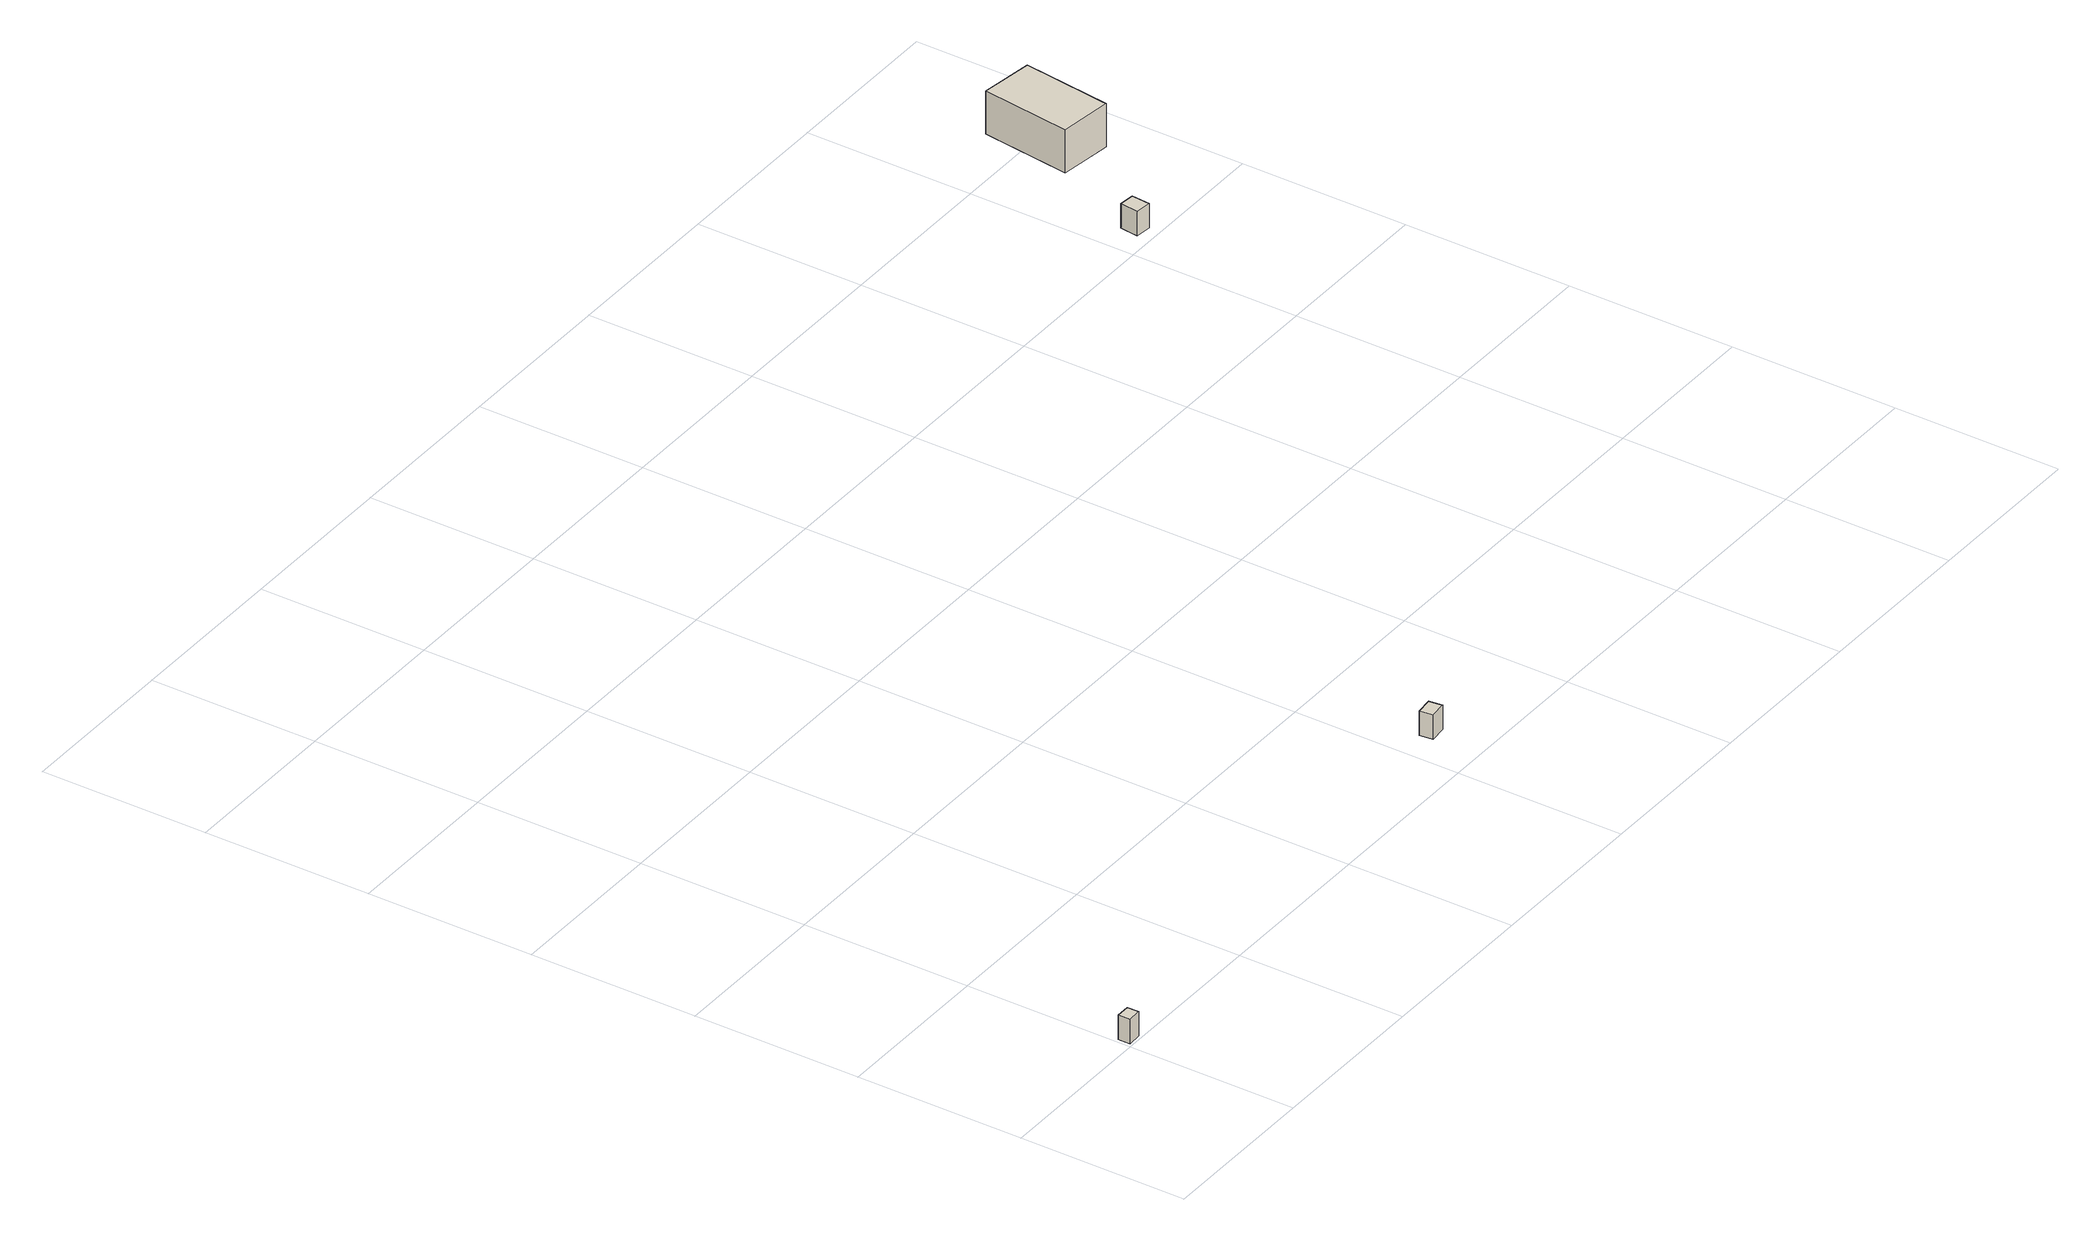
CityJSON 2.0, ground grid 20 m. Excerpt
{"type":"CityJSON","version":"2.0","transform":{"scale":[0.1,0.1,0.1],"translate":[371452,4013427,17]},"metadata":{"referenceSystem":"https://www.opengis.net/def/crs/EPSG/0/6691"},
"CityObjects":{
"building1":{"type":"Building","attributes":{"枝番":1,"利根川水系渡良瀬川洪水浸水想定区域（計画規模）.規模":"L1","利根川水系渡良瀬川洪水浸水想定区域（計画規模）.浸水ランク":"2","利根川水系渡良瀬川洪水浸水想定区域（計画規模）.浸水深":0.81,"利根川水系渡良瀬川洪水浸水想定区域（計画規模）.継続時間":5.2,"利根川水系渡良瀬川洪水浸水想定区域（想定最大規模）.規模":"L2","利根川水系渡良瀬川洪水浸水想定区域（想定最大規模）.浸水ランク":"2","利根川水系渡良瀬川洪水浸水想定区域（想定最大規模）.浸水深":1.67,"利根川水系渡良瀬川洪水浸水想定区域（想定最大規模）.継続時間":26.3,"利根川水系矢場川洪水浸水想定区域（想定最大規模）.規模":"L2","利根川水系矢場川洪水浸水想定区域（想定最大規模）.浸水ランク":"1","利根川水系矢場川洪水浸水想定区域（想定最大規模）.浸水深":0.31,"利根川水系多々良川洪水浸水想定区域（想定最大規模）.規模":"L2","利根川水系多々良川洪水浸水想定区域（想定最大規模）.浸水ランク":"1","利根川水系多々良川洪水浸水想定区域（想定最大規模）.浸水深":0.14,"利根川水系利根川洪水浸水想定区域（計画規模）.規模":"L1","利根川水系利根川洪水浸水想定区域（計画規模）.浸水ランク":"2","利根川水系利根川洪水浸水想定区域（計画規模）.浸水深":1.8,"利根川水系利根川洪水浸水想定区域（想定最大規模）.規模":"L2","利根川水系利根川洪水浸水想定区域（想定最大規模）.浸水ランク":"3","利根川水系利根川洪水浸水想定区域（想定最大規模）.浸水深":4.03,"BuildingDetails.prefecture":"10","BuildingDetails.city":"10207"},"geometry":[{"type":"Solid","lod":"1","boundaries":[[[[0,1,2,3]],[[2,4,5,3]],[[1,6,4,2]],[[0,7,6,1]],[[3,5,7,0]],[[4,6,7,5]]]]}]},
"building2":{"type":"Building","attributes":{"枝番":1,"利根川水系渡良瀬川洪水浸水想定区域（計画規模）.規模":"L1","利根川水系渡良瀬川洪水浸水想定区域（計画規模）.浸水ランク":"1","利根川水系渡良瀬川洪水浸水想定区域（計画規模）.浸水深":0.39,"利根川水系渡良瀬川洪水浸水想定区域（計画規模）.継続時間":3.6,"利根川水系渡良瀬川洪水浸水想定区域（想定最大規模）.規模":"L2","利根川水系渡良瀬川洪水浸水想定区域（想定最大規模）.浸水ランク":"2","利根川水系渡良瀬川洪水浸水想定区域（想定最大規模）.浸水深":1.26,"利根川水系渡良瀬川洪水浸水想定区域（想定最大規模）.継続時間":19,"利根川水系矢場川洪水浸水想定区域（想定最大規模）.規模":"L2","利根川水系多々良川洪水浸水想定区域（想定最大規模）.規模":"L2","利根川水系利根川洪水浸水想定区域（計画規模）.規模":"L1","利根川水系利根川洪水浸水想定区域（計画規模）.浸水ランク":"2","利根川水系利根川洪水浸水想定区域（計画規模）.浸水深":1.4,"利根川水系利根川洪水浸水想定区域（想定最大規模）.規模":"L2","利根川水系利根川洪水浸水想定区域（想定最大規模）.浸水ランク":"3","利根川水系利根川洪水浸水想定区域（想定最大規模）.浸水深":3.63,"BuildingDetails.prefecture":"10","BuildingDetails.city":"10207"},"geometry":[{"type":"Solid","lod":"1","boundaries":[[[[8,9,10,11]],[[10,12,13,11]],[[9,14,12,10]],[[8,15,14,9]],[[11,13,15,8]],[[12,14,15,13]]]]}]},
"building3":{"type":"Building","attributes":{"枝番":1,"利根川水系渡良瀬川洪水浸水想定区域（計画規模）.規模":"L1","利根川水系渡良瀬川洪水浸水想定区域（計画規模）.浸水ランク":"1","利根川水系渡良瀬川洪水浸水想定区域（計画規模）.浸水深":0.43,"利根川水系渡良瀬川洪水浸水想定区域（想定最大規模）.規模":"L2","利根川水系渡良瀬川洪水浸水想定区域（想定最大規模）.浸水ランク":"2","利根川水系渡良瀬川洪水浸水想定区域（想定最大規模）.浸水深":0.74,"利根川水系利根川洪水浸水想定区域（計画規模）.規模":"L1","利根川水系利根川洪水浸水想定区域（計画規模）.浸水ランク":"2","利根川水系利根川洪水浸水想定区域（計画規模）.浸水深":0.901,"利根川水系利根川洪水浸水想定区域（想定最大規模）.規模":"L2","利根川水系利根川洪水浸水想定区域（想定最大規模）.浸水ランク":"3","利根川水系利根川洪水浸水想定区域（想定最大規模）.浸水深":3.13,"BuildingDetails.prefecture":"10","BuildingDetails.city":"10207"},"geometry":[{"type":"Solid","lod":"1","boundaries":[[[[16,17,18,19]],[[18,20,21,19]],[[17,22,20,18]],[[16,23,22,17]],[[19,21,23,16]],[[20,22,23,21]]]]}]},
"building4":{"type":"Building","attributes":{"枝番":1,"利根川水系渡良瀬川洪水浸水想定区域（計画規模）.規模":"L1","利根川水系渡良瀬川洪水浸水想定区域（計画規模）.浸水ランク":"1","利根川水系渡良瀬川洪水浸水想定区域（計画規模）.浸水深":0.08,"利根川水系渡良瀬川洪水浸水想定区域（想定最大規模）.規模":"L2","利根川水系渡良瀬川洪水浸水想定区域（想定最大規模）.浸水ランク":"1","利根川水系渡良瀬川洪水浸水想定区域（想定最大規模）.浸水深":0.36,"利根川水系利根川洪水浸水想定区域（計画規模）.規模":"L1","利根川水系利根川洪水浸水想定区域（計画規模）.浸水ランク":"2","利根川水系利根川洪水浸水想定区域（計画規模）.浸水深":0.501,"利根川水系利根川洪水浸水想定区域（想定最大規模）.規模":"L2","利根川水系利根川洪水浸水想定区域（想定最大規模）.浸水ランク":"2","利根川水系利根川洪水浸水想定区域（想定最大規模）.浸水深":2.73,"usage":"411","measuredHeight":5.9,"BuildingDetails.prefecture":"10","BuildingDetails.city":"10207","BuildingDetails.surveyYear":2016},"geometry":[{"type":"Solid","lod":"1","boundaries":[[[[24,25,26,27]],[[26,28,29,27]],[[25,30,28,26]],[[24,31,30,25]],[[27,29,31,24]],[[28,30,31,29]]]]}]}
},
"vertices":[
[5,18,1],[22,18,1],[22,4,1],[5,3,1],[22,4,31],[5,3,31],[22,18,31],[5,18,31],
[631,68,5],[651,70,5],[653,54,5],[633,52,5],[653,54,35],[633,52,35],[651,70,35],[631,68,35],
[1218,807,12],[1221,829,12],[1239,827,12],[1237,805,12],[1239,827,42],[1237,805,42],[1221,829,42],[1218,807,42],
[1270,930,14],[1284,1037,14],[1347,1028,14],[1333,922,14],[1347,1028,67],[1333,922,67],[1284,1037,67],[1270,930,67]
]}
